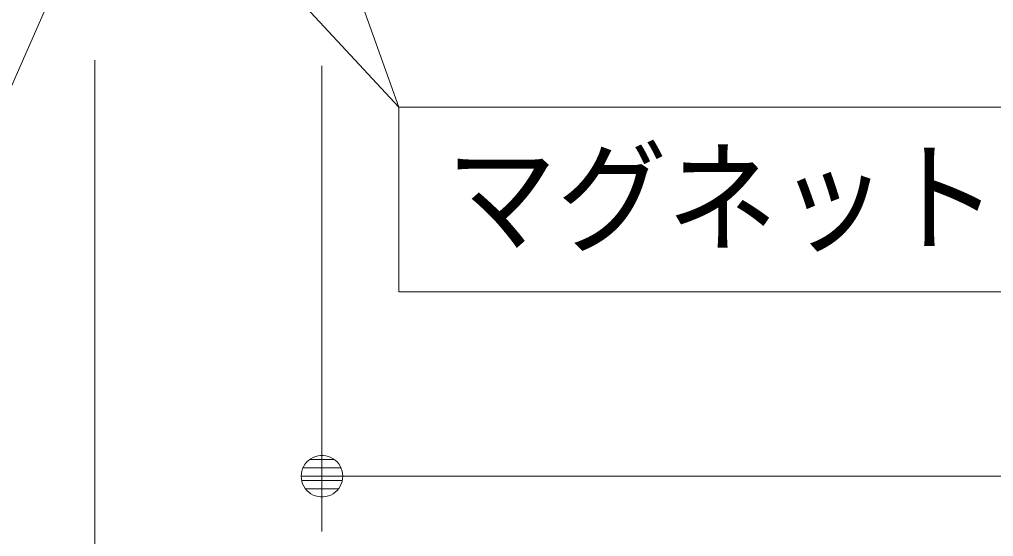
# Model space of a CAD drawing. Units: millimetres, scale not verified. Extents: x -4547 to 4547, y -2284 to 2284.
# Drawn here: x -2618.5 to -2354.7, y 950.4 to 1090.5 of the extents above; entities that cross this region are included whole.
import ezdxf
from ezdxf.enums import TextEntityAlignment as Align

# ---------------------------------------------------------------- set-up
doc = ezdxf.new("R2010")
doc.units = ezdxf.units.MM
doc.header["$LTSCALE"] = 20
for name, color, linetype, lineweight in [('0-2_0', 7, 'Continuous', 9), ('0-3_2寸法-3', 7, 'Continuous', 9), ('0-4_2寸法-1', 7, 'Continuous', 9)]:
    doc.layers.add(name, color=color, linetype=linetype, lineweight=lineweight)
doc.styles.add('ＭＳ ゴシック', font='')
doc.styles.get('ＭＳ ゴシック').set_extended_font_data('MS Gothic')

# ---------------------------------------------------------------- blocks, each defined once
blk = doc.blocks.new('_Dot')
at = {"layer": '0-2_0'}
for p, q in [((7.99, 6), (-7.99, 6)), ((-10, 0), (-20, 0)), ((9.78, 2), (-9.78, 2)), ((9.16, -3.98), (-9.16, -3.98)), ((6, -7.98), (-6, -7.98))]:
    blk.add_line(p, q, dxfattribs=at)
for points in [[(10, 0), (9.92, 1.25), (9.69, 2.49), (9.3, 3.68), (8.76, 4.82), (8.09, 5.88), (7.29, 6.85), (6.37, 7.71), (5.36, 8.44), (4.26, 9.05), (3.09, 9.51), (1.87, 9.82), (0.63, 9.98), (-0.63, 9.98), (-1.87, 9.82), (-3.09, 9.51), (-4.26, 9.05), (-5.36, 8.44), (-6.37, 7.71), (-7.29, 6.85), (-8.09, 5.88), (-8.76, 4.82), (-9.3, 3.68), (-9.69, 2.49), (-9.92, 1.25), (-10, 0), (0, 0)], [(-10, 0), (-9.92, -1.25), (-9.69, -2.49), (-9.3, -3.68), (-8.76, -4.82), (-8.09, -5.88), (-7.29, -6.85), (-6.37, -7.71), (-5.36, -8.44), (-4.26, -9.05), (-3.09, -9.51), (-1.87, -9.82), (-0.63, -9.98), (0.63, -9.98), (1.87, -9.82), (3.09, -9.51), (4.26, -9.05), (5.36, -8.44), (6.37, -7.71), (7.29, -6.85), (8.09, -5.88), (8.76, -4.82), (9.3, -3.68), (9.69, -2.49), (9.92, -1.25), (10, 0), (0, 0)]]:
    blk.add_lwpolyline(points, close=True, dxfattribs=at)

msp = doc.modelspace()

# ---------------------------------------------------------------- linework, layer by layer
at = {"layer": '0-3_2寸法-3'}
for p, q in [((-2515.72, 1066.77), (-2567.58, 1211.5)), ((-2573.08, 1180.5), (-2698.08, 897)), ((-2515.72, 1066.77), (-2566.08, 1120.92))]:
    msp.add_line(p, q, dxfattribs=at)
msp.add_lwpolyline([(-2515.72, 1066.77), (-2331.76, 1066.77), (-2331.76, 1016.77), (-2515.72, 1016.77)], close=True, dxfattribs=at)
at = {"layer": '0-4_2寸法-1'}
for p, q in [((-2598.08, 1079.5), (-2598.08, 876.77)), ((-2536.58, 1078), (-2536.58, 951.77)), ((-2095.36, 966.77), (-2525.32, 966.77))]:
    msp.add_line(p, q, dxfattribs=at)

# ---------------------------------------------------------------- block references
at = {"layer": '0-4_2寸法-1', "xscale": 0.5627563, "yscale": 0.5627563, "rotation": 180}
msp.add_blockref('_Dot', (-2536.58, 966.77), dxfattribs=at)

# ---------------------------------------------------------------- texts
at = {"layer": '0-3_2寸法-3', "style": 'ＭＳ ゴシック', "width": 0.9}
msp.add_text('マグネット', height=24.34, dxfattribs=at).set_placement((-2502.87, 1022.8), align=Align.BOTTOM_LEFT)

doc.saveas('drawing.dxf')
